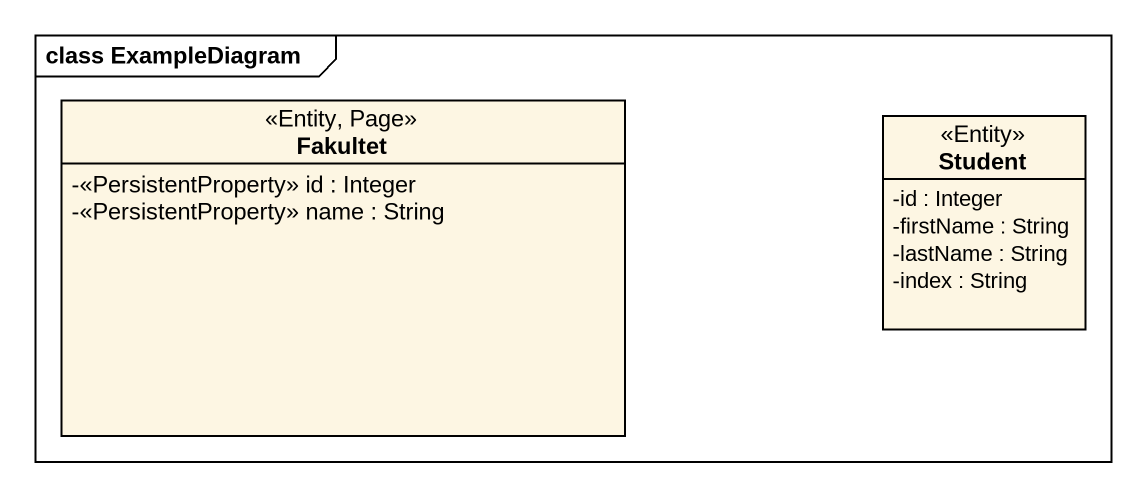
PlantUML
@startuml
mainframe class ExampleDiagram
hide circle
hide empty members
skinparam classAttributeIconSize 0
class Fakultet <<Entity, Page>> {
  -<<PersistentProperty>> id : Integer
  -<<PersistentProperty>> name : String
}
class Student <<Entity>> {
  -id : Integer
  -firstName : String
  -lastName : String
  -index : String
}
@enduml
